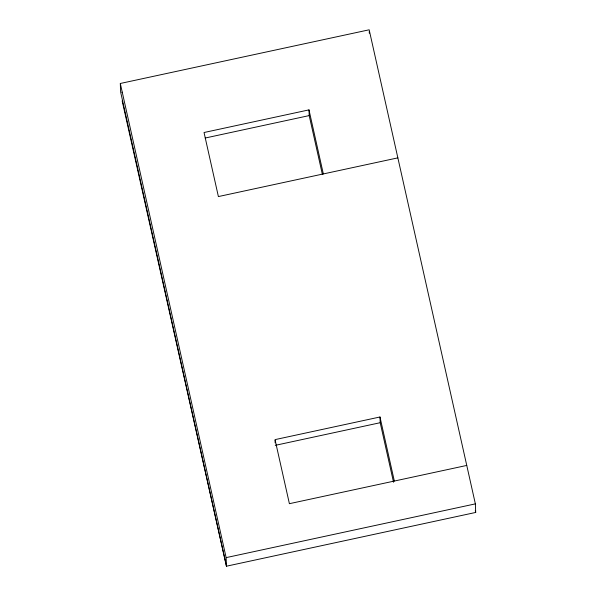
<?xml version="1.0" encoding="UTF-8"?>
<svg xmlns="http://www.w3.org/2000/svg" width="596" height="596" viewBox="0 0 596 596"><rect width="100%" height="100%" fill="white"/><g stroke="black" fill="none" stroke-linecap="round" stroke-linejoin="round"><path stroke-width="0.89" d="M120.303 83.477L369.17 29.8L475.37 503.873L475.697 512.448L226.465 566.2L122.158 100.866L122.59 100.776L226.465 566.2L226.137 557.625L120.303 83.477L120.63 92.052L122.59 100.776M121.83 92.291L122.262 92.201M323.337 173.943L308.974 109.88L204.041 132.513L218.397 196.568L397.86 157.865M205.166 138.034L309.197 115.594L308.974 109.88M394.336 481.054L379.972 416.991L275.039 439.625L289.395 503.687L466.757 465.431M275.255 445.346L380.196 422.713L379.972 416.991M226.137 557.625L475.37 503.873M475.288 510.63L475.697 512.448M380.196 422.713L393.546 482.261M309.197 115.594L322.347 174.241M369.237 31.513L369.304 33.227M275.069 440.444L275.166 442.895"/></g></svg>
